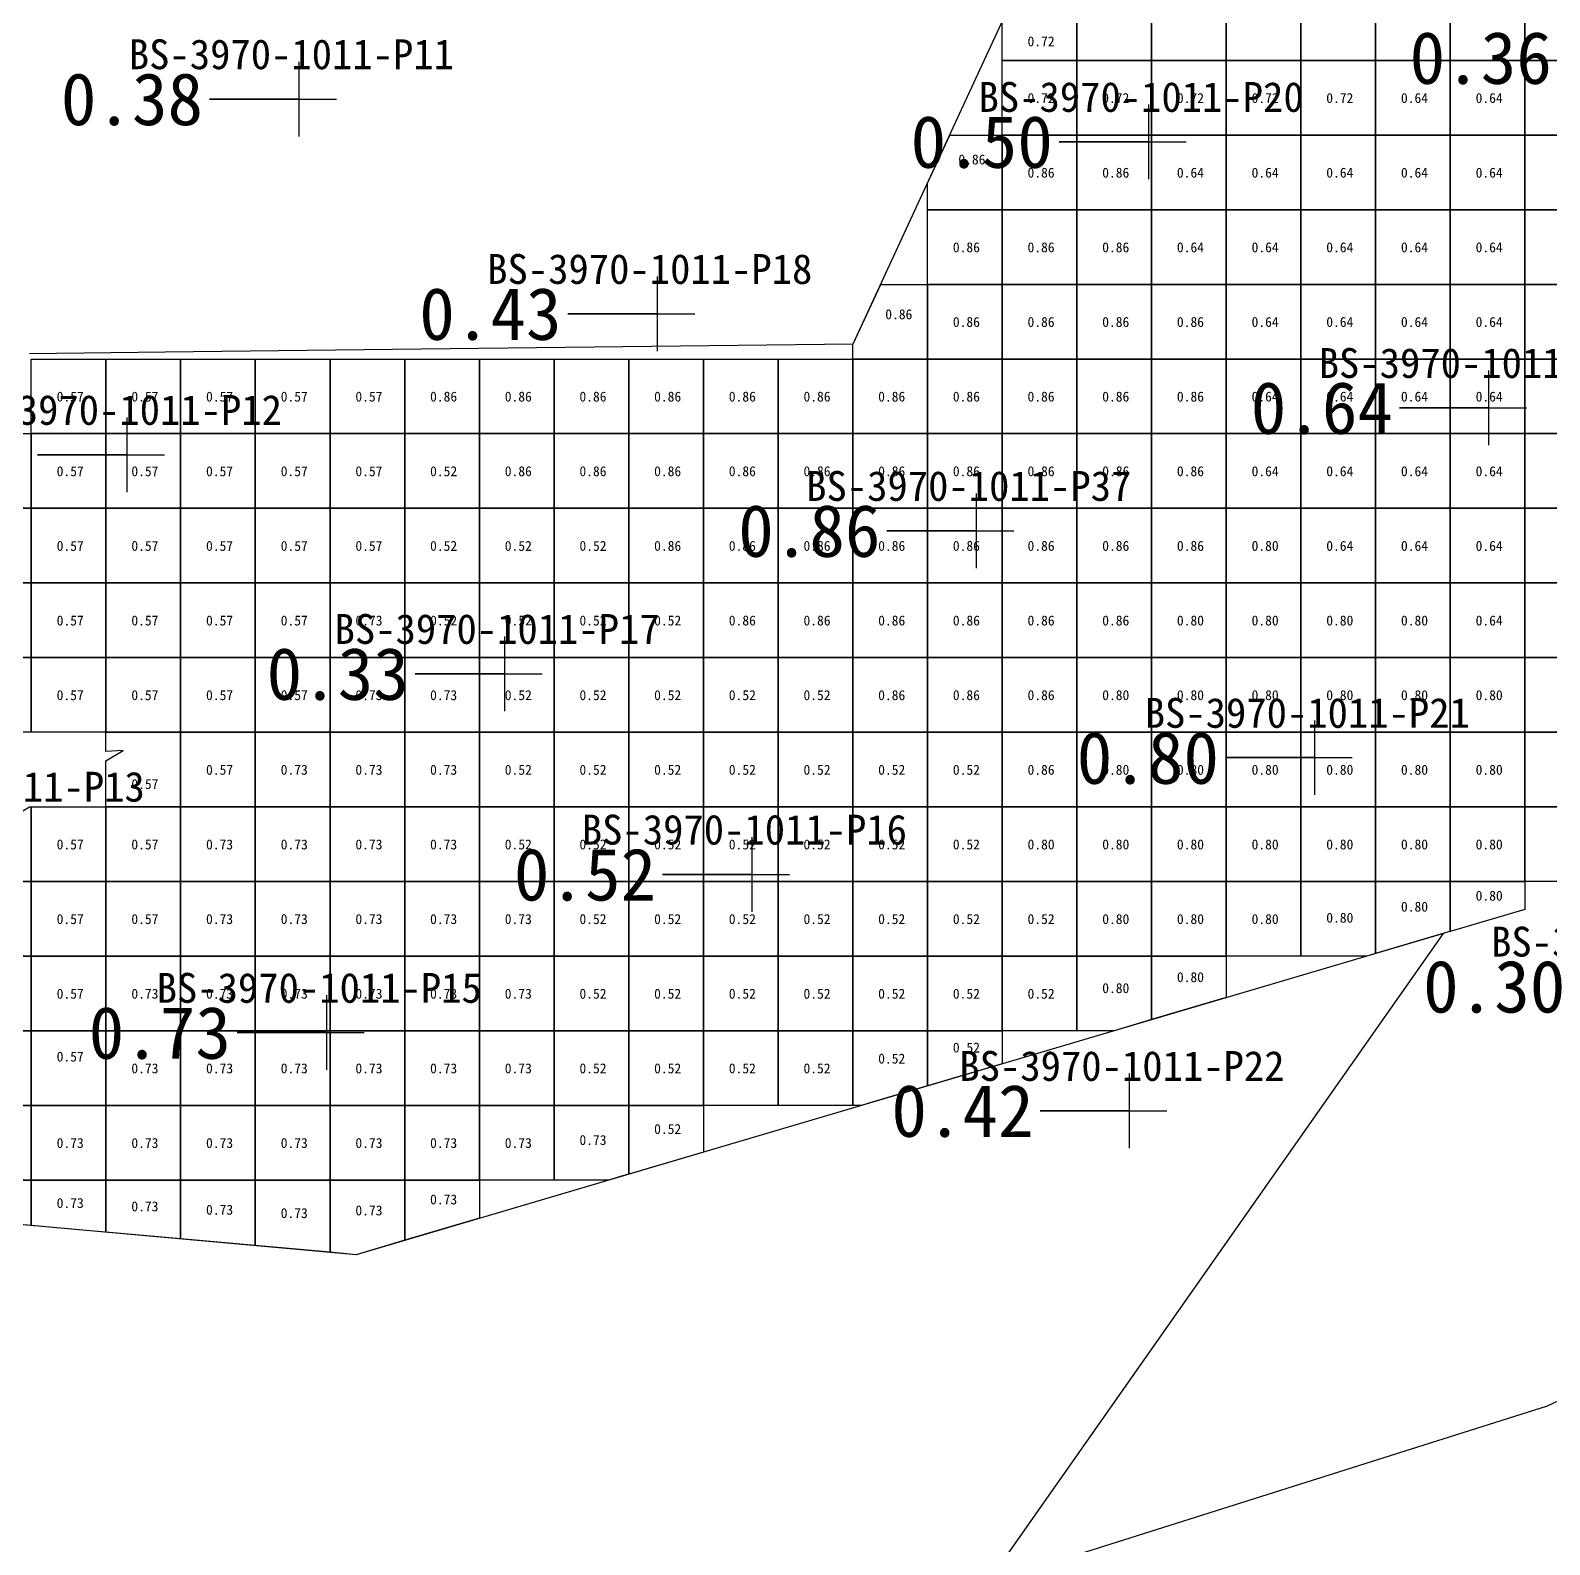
# Model space of a CAD drawing. Header units: metres. Extents: x 469759 to 470079, y 4349683 to 4349873.
# Drawn here: x 469785.36 to 469805.7, y 4349761.62 to 4349781.91 of the extents above; entities that cross this region are included whole.
import ezdxf

# ---------------------------------------------------------------- set-up
doc = ezdxf.new("R2010")
doc.units = ezdxf.units.M
for name, color, linetype in [('0.500-1.000', 4, 'Continuous'), ('点', 7, 'Continuous'), ('爆区方格网', 7, 'Continuous'), ('综合图_历史矿块', 7, 'Continuous'), ('钻孔', 7, 'Continuous')]:
    doc.layers.add(name, color=color, linetype=linetype)
doc.styles.add('CN_TTF', font='simsunb.ttf')

msp = doc.modelspace()

# ---------------------------------------------------------------- linework, layer by layer
at = {"layer": '0.500-1.000', "color": 4, "lineweight": 30}
for points in [[(469798.18, 4349761.115), (469805.674, 4349763.484), (469811.803, 4349766.383), (469817.208, 4349769.309), (469830.212, 4349776.037), (469828.355, 4349783.26), (469828.126, 4349784.148), (469827.09, 4349788.178), (469827.09, 4349788.178), (469830.39, 4349787.295), (469832.714, 4349793.897)], [(469785.35, 4349777.581), (469787.168, 4349777.603), (469789.824, 4349777.635), (469790.211, 4349777.64), (469796.379, 4349777.714), (469798.047, 4349781.323), (469799.274, 4349783.977), (469800.923, 4349787.546), (469805.596, 4349788.619), (469808.928, 4349789.384), (469812.509, 4349790.206), (469816.28, 4349791.071), (469819.187, 4349790.293), (469824.897, 4349788.765), (469825.787, 4349788.527), (469827.09, 4349788.178), (469827.97, 4349784.755), (469838.199, 4349789.675)], [(469795.365, 4349757.103), (469804.283, 4349769.814), (469789.722, 4349765.509), (469786.16, 4349765.83), (469784.761, 4349765.956)]]:
    msp.add_lwpolyline(points, dxfattribs=at)
at = {"layer": '点', "color": 138, "true_color": 0x004c4c}
for p, q in [((469788.959, 4349780.492), (469788.959, 4349781.492)), ((469788.459, 4349780.992), (469789.459, 4349780.992)), ((469800.337, 4349779.92), (469800.337, 4349780.92)), ((469799.837, 4349780.42), (469800.837, 4349780.42)), ((469793.758, 4349777.615), (469793.758, 4349778.615)), ((469793.258, 4349778.115), (469794.258, 4349778.115)), ((469804.892, 4349776.355), (469804.892, 4349777.355)), ((469804.392, 4349776.855), (469805.392, 4349776.855)), ((469786.656, 4349775.727), (469786.656, 4349776.727)), ((469786.156, 4349776.227), (469787.156, 4349776.227)), ((469798.029, 4349774.708), (469798.029, 4349775.708)), ((469797.529, 4349775.208), (469798.529, 4349775.208)), ((469791.714, 4349772.792), (469791.714, 4349773.792)), ((469791.214, 4349773.292), (469792.214, 4349773.292)), ((469802.562, 4349771.668), (469802.562, 4349772.668)), ((469802.062, 4349772.168), (469803.062, 4349772.168)), ((469795.025, 4349770.104), (469795.025, 4349771.104)), ((469794.525, 4349770.604), (469795.525, 4349770.604)), ((469789.332, 4349767.984), (469789.332, 4349768.984)), ((469788.832, 4349768.484), (469789.832, 4349768.484)), ((469800.08, 4349766.938), (469800.08, 4349767.938)), ((469799.58, 4349767.438), (469800.58, 4349767.438))]:
    msp.add_line(p, q, dxfattribs=at)
at = {"layer": '爆区方格网', "color": 4}
for points in [[(469799.373, 4349782.509), (469799.373, 4349781.509), (469798.373, 4349781.509), (469798.373, 4349782.027), (469798.595, 4349782.509), (469799.373, 4349782.509)], [(469799.373, 4349781.509), (469799.373, 4349782.509), (469800.373, 4349782.509), (469800.373, 4349781.509), (469799.373, 4349781.509)], [(469800.373, 4349781.509), (469800.373, 4349782.509), (469801.373, 4349782.509), (469801.373, 4349781.509), (469800.373, 4349781.509)], [(469801.373, 4349781.509), (469801.373, 4349782.509), (469802.373, 4349782.509), (469802.373, 4349781.509), (469801.373, 4349781.509)], [(469802.373, 4349781.509), (469802.373, 4349782.509), (469803.373, 4349782.509), (469803.373, 4349781.509), (469802.373, 4349781.509)], [(469803.373, 4349781.509), (469803.373, 4349782.509), (469804.373, 4349782.509), (469804.373, 4349781.509), (469803.373, 4349781.509)], [(469804.373, 4349781.509), (469804.373, 4349782.509), (469805.373, 4349782.509), (469805.373, 4349781.509), (469804.373, 4349781.509)], [(469805.373, 4349781.509), (469805.373, 4349782.509), (469806.373, 4349782.509), (469806.373, 4349781.509), (469805.373, 4349781.509)], [(469798.373, 4349780.509), (469798.373, 4349781.509), (469799.373, 4349781.509), (469799.373, 4349780.509), (469798.373, 4349780.509)], [(469799.373, 4349780.509), (469799.373, 4349781.509), (469800.373, 4349781.509), (469800.373, 4349780.509), (469799.373, 4349780.509)], [(469800.373, 4349780.509), (469800.373, 4349781.509), (469801.373, 4349781.509), (469801.373, 4349780.509), (469800.373, 4349780.509)], [(469801.373, 4349780.509), (469801.373, 4349781.509), (469802.373, 4349781.509), (469802.373, 4349780.509), (469801.373, 4349780.509)], [(469802.373, 4349780.509), (469802.373, 4349781.509), (469803.373, 4349781.509), (469803.373, 4349780.509), (469802.373, 4349780.509)], [(469803.373, 4349780.509), (469803.373, 4349781.509), (469804.373, 4349781.509), (469804.373, 4349780.509), (469803.373, 4349780.509)], [(469804.373, 4349780.509), (469804.373, 4349781.509), (469805.373, 4349781.509), (469805.373, 4349780.509), (469804.373, 4349780.509)], [(469805.373, 4349780.509), (469805.373, 4349781.509), (469806.373, 4349781.509), (469806.373, 4349780.509), (469805.373, 4349780.509)], [(469798.373, 4349780.509), (469798.373, 4349779.509), (469797.373, 4349779.509), (469797.373, 4349779.863), (469797.671, 4349780.509), (469798.373, 4349780.509)], [(469798.373, 4349779.509), (469798.373, 4349780.509), (469799.373, 4349780.509), (469799.373, 4349779.509), (469798.373, 4349779.509)], [(469799.373, 4349779.509), (469799.373, 4349780.509), (469800.373, 4349780.509), (469800.373, 4349779.509), (469799.373, 4349779.509)], [(469800.373, 4349779.509), (469800.373, 4349780.509), (469801.373, 4349780.509), (469801.373, 4349779.509), (469800.373, 4349779.509)], [(469801.373, 4349779.509), (469801.373, 4349780.509), (469802.373, 4349780.509), (469802.373, 4349779.509), (469801.373, 4349779.509)], [(469802.373, 4349779.509), (469802.373, 4349780.509), (469803.373, 4349780.509), (469803.373, 4349779.509), (469802.373, 4349779.509)], [(469803.373, 4349779.509), (469803.373, 4349780.509), (469804.373, 4349780.509), (469804.373, 4349779.509), (469803.373, 4349779.509)], [(469804.373, 4349779.509), (469804.373, 4349780.509), (469805.373, 4349780.509), (469805.373, 4349779.509), (469804.373, 4349779.509)], [(469805.373, 4349779.509), (469805.373, 4349780.509), (469806.373, 4349780.509), (469806.373, 4349779.509), (469805.373, 4349779.509)], [(469797.373, 4349778.509), (469797.373, 4349779.509), (469798.373, 4349779.509), (469798.373, 4349778.509), (469797.373, 4349778.509)], [(469798.373, 4349778.509), (469798.373, 4349779.509), (469799.373, 4349779.509), (469799.373, 4349778.509), (469798.373, 4349778.509)], [(469799.373, 4349778.509), (469799.373, 4349779.509), (469800.373, 4349779.509), (469800.373, 4349778.509), (469799.373, 4349778.509)], [(469800.373, 4349778.509), (469800.373, 4349779.509), (469801.373, 4349779.509), (469801.373, 4349778.509), (469800.373, 4349778.509)], [(469801.373, 4349778.509), (469801.373, 4349779.509), (469802.373, 4349779.509), (469802.373, 4349778.509), (469801.373, 4349778.509)], [(469802.373, 4349778.509), (469802.373, 4349779.509), (469803.373, 4349779.509), (469803.373, 4349778.509), (469802.373, 4349778.509)], [(469803.373, 4349778.509), (469803.373, 4349779.509), (469804.373, 4349779.509), (469804.373, 4349778.509), (469803.373, 4349778.509)], [(469804.373, 4349778.509), (469804.373, 4349779.509), (469805.373, 4349779.509), (469805.373, 4349778.509), (469804.373, 4349778.509)], [(469805.373, 4349778.509), (469805.373, 4349779.509), (469806.373, 4349779.509), (469806.373, 4349778.509), (469805.373, 4349778.509)], [(469797.373, 4349778.509), (469797.373, 4349777.509), (469796.373, 4349777.509), (469796.373, 4349777.714), (469796.379, 4349777.714), (469796.747, 4349778.509), (469797.373, 4349778.509)], [(469797.373, 4349777.509), (469797.373, 4349778.509), (469798.373, 4349778.509), (469798.373, 4349777.509), (469797.373, 4349777.509)], [(469798.373, 4349777.509), (469798.373, 4349778.509), (469799.373, 4349778.509), (469799.373, 4349777.509), (469798.373, 4349777.509)], [(469799.373, 4349777.509), (469799.373, 4349778.509), (469800.373, 4349778.509), (469800.373, 4349777.509), (469799.373, 4349777.509)], [(469800.373, 4349777.509), (469800.373, 4349778.509), (469801.373, 4349778.509), (469801.373, 4349777.509), (469800.373, 4349777.509)], [(469801.373, 4349777.509), (469801.373, 4349778.509), (469802.373, 4349778.509), (469802.373, 4349777.509), (469801.373, 4349777.509)], [(469802.373, 4349777.509), (469802.373, 4349778.509), (469803.373, 4349778.509), (469803.373, 4349777.509), (469802.373, 4349777.509)], [(469803.373, 4349777.509), (469803.373, 4349778.509), (469804.373, 4349778.509), (469804.373, 4349777.509), (469803.373, 4349777.509)], [(469804.373, 4349777.509), (469804.373, 4349778.509), (469805.373, 4349778.509), (469805.373, 4349777.509), (469804.373, 4349777.509)], [(469805.373, 4349777.509), (469805.373, 4349778.509), (469806.373, 4349778.509), (469806.373, 4349777.509), (469805.373, 4349777.509)], [(469785.373, 4349776.509), (469785.373, 4349777.509), (469786.373, 4349777.509), (469786.373, 4349776.509), (469785.373, 4349776.509)], [(469786.373, 4349776.509), (469786.373, 4349777.509), (469787.373, 4349777.509), (469787.373, 4349776.509), (469786.373, 4349776.509)], [(469787.373, 4349776.509), (469787.373, 4349777.509), (469788.373, 4349777.509), (469788.373, 4349776.509), (469787.373, 4349776.509)], [(469788.373, 4349776.509), (469788.373, 4349777.509), (469789.373, 4349777.509), (469789.373, 4349776.509), (469788.373, 4349776.509)], [(469789.373, 4349776.509), (469789.373, 4349777.509), (469790.373, 4349777.509), (469790.373, 4349776.509), (469789.373, 4349776.509)], [(469790.373, 4349776.509), (469790.373, 4349777.509), (469791.373, 4349777.509), (469791.373, 4349776.509), (469790.373, 4349776.509)], [(469791.373, 4349776.509), (469791.373, 4349777.509), (469792.373, 4349777.509), (469792.373, 4349776.509), (469791.373, 4349776.509)], [(469792.373, 4349776.509), (469792.373, 4349777.509), (469793.373, 4349777.509), (469793.373, 4349776.509), (469792.373, 4349776.509)], [(469793.373, 4349776.509), (469793.373, 4349777.509), (469794.373, 4349777.509), (469794.373, 4349776.509), (469793.373, 4349776.509)], [(469794.373, 4349776.509), (469794.373, 4349777.509), (469795.373, 4349777.509), (469795.373, 4349776.509), (469794.373, 4349776.509)], [(469795.373, 4349776.509), (469795.373, 4349777.509), (469796.373, 4349777.509), (469796.373, 4349776.509), (469795.373, 4349776.509)], [(469796.373, 4349776.509), (469796.373, 4349777.509), (469797.373, 4349777.509), (469797.373, 4349776.509), (469796.373, 4349776.509)], [(469797.373, 4349776.509), (469797.373, 4349777.509), (469798.373, 4349777.509), (469798.373, 4349776.509), (469797.373, 4349776.509)], [(469798.373, 4349776.509), (469798.373, 4349777.509), (469799.373, 4349777.509), (469799.373, 4349776.509), (469798.373, 4349776.509)], [(469799.373, 4349776.509), (469799.373, 4349777.509), (469800.373, 4349777.509), (469800.373, 4349776.509), (469799.373, 4349776.509)], [(469800.373, 4349776.509), (469800.373, 4349777.509), (469801.373, 4349777.509), (469801.373, 4349776.509), (469800.373, 4349776.509)], [(469801.373, 4349776.509), (469801.373, 4349777.509), (469802.373, 4349777.509), (469802.373, 4349776.509), (469801.373, 4349776.509)], [(469802.373, 4349776.509), (469802.373, 4349777.509), (469803.373, 4349777.509), (469803.373, 4349776.509), (469802.373, 4349776.509)], [(469803.373, 4349776.509), (469803.373, 4349777.509), (469804.373, 4349777.509), (469804.373, 4349776.509), (469803.373, 4349776.509)], [(469804.373, 4349776.509), (469804.373, 4349777.509), (469805.373, 4349777.509), (469805.373, 4349776.509), (469804.373, 4349776.509)], [(469805.373, 4349776.509), (469805.373, 4349777.509), (469806.373, 4349777.509), (469806.373, 4349776.509), (469805.373, 4349776.509)], [(469785.373, 4349776.509), (469785.373, 4349775.509), (469784.373, 4349775.509), (469784.373, 4349776.083), (469784.651, 4349776.509), (469785.373, 4349776.509)], [(469785.373, 4349775.509), (469785.373, 4349776.509), (469786.373, 4349776.509), (469786.373, 4349775.509), (469785.373, 4349775.509)], [(469786.373, 4349775.509), (469786.373, 4349776.509), (469787.373, 4349776.509), (469787.373, 4349775.509), (469786.373, 4349775.509)], [(469787.373, 4349775.509), (469787.373, 4349776.509), (469788.373, 4349776.509), (469788.373, 4349775.509), (469787.373, 4349775.509)], [(469788.373, 4349775.509), (469788.373, 4349776.509), (469789.373, 4349776.509), (469789.373, 4349775.509), (469788.373, 4349775.509)], [(469789.373, 4349775.509), (469789.373, 4349776.509), (469790.373, 4349776.509), (469790.373, 4349775.509), (469789.373, 4349775.509)], [(469790.373, 4349775.509), (469790.373, 4349776.509), (469791.373, 4349776.509), (469791.373, 4349775.509), (469790.373, 4349775.509)], [(469791.373, 4349775.509), (469791.373, 4349776.509), (469792.373, 4349776.509), (469792.373, 4349775.509), (469791.373, 4349775.509)], [(469792.373, 4349775.509), (469792.373, 4349776.509), (469793.373, 4349776.509), (469793.373, 4349775.509), (469792.373, 4349775.509)], [(469793.373, 4349775.509), (469793.373, 4349776.509), (469794.373, 4349776.509), (469794.373, 4349775.509), (469793.373, 4349775.509)], [(469794.373, 4349775.509), (469794.373, 4349776.509), (469795.373, 4349776.509), (469795.373, 4349775.509), (469794.373, 4349775.509)], [(469795.373, 4349775.509), (469795.373, 4349776.509), (469796.373, 4349776.509), (469796.373, 4349775.509), (469795.373, 4349775.509)], [(469796.373, 4349775.509), (469796.373, 4349776.509), (469797.373, 4349776.509), (469797.373, 4349775.509), (469796.373, 4349775.509)], [(469797.373, 4349775.509), (469797.373, 4349776.509), (469798.373, 4349776.509), (469798.373, 4349775.509), (469797.373, 4349775.509)], [(469798.373, 4349775.509), (469798.373, 4349776.509), (469799.373, 4349776.509), (469799.373, 4349775.509), (469798.373, 4349775.509)], [(469799.373, 4349775.509), (469799.373, 4349776.509), (469800.373, 4349776.509), (469800.373, 4349775.509), (469799.373, 4349775.509)], [(469800.373, 4349775.509), (469800.373, 4349776.509), (469801.373, 4349776.509), (469801.373, 4349775.509), (469800.373, 4349775.509)], [(469801.373, 4349775.509), (469801.373, 4349776.509), (469802.373, 4349776.509), (469802.373, 4349775.509), (469801.373, 4349775.509)], [(469802.373, 4349775.509), (469802.373, 4349776.509), (469803.373, 4349776.509), (469803.373, 4349775.509), (469802.373, 4349775.509)], [(469803.373, 4349775.509), (469803.373, 4349776.509), (469804.373, 4349776.509), (469804.373, 4349775.509), (469803.373, 4349775.509)], [(469804.373, 4349775.509), (469804.373, 4349776.509), (469805.373, 4349776.509), (469805.373, 4349775.509), (469804.373, 4349775.509)], [(469805.373, 4349775.509), (469805.373, 4349776.509), (469806.373, 4349776.509), (469806.373, 4349775.509), (469805.373, 4349775.509)], [(469784.373, 4349774.509), (469784.373, 4349775.509), (469785.373, 4349775.509), (469785.373, 4349774.509), (469784.373, 4349774.509)], [(469785.373, 4349774.509), (469785.373, 4349775.509), (469786.373, 4349775.509), (469786.373, 4349774.509), (469785.373, 4349774.509)], [(469786.373, 4349774.509), (469786.373, 4349775.509), (469787.373, 4349775.509), (469787.373, 4349774.509), (469786.373, 4349774.509)], [(469787.373, 4349774.509), (469787.373, 4349775.509), (469788.373, 4349775.509), (469788.373, 4349774.509), (469787.373, 4349774.509)], [(469788.373, 4349774.509), (469788.373, 4349775.509), (469789.373, 4349775.509), (469789.373, 4349774.509), (469788.373, 4349774.509)], [(469789.373, 4349774.509), (469789.373, 4349775.509), (469790.373, 4349775.509), (469790.373, 4349774.509), (469789.373, 4349774.509)], [(469790.373, 4349774.509), (469790.373, 4349775.509), (469791.373, 4349775.509), (469791.373, 4349774.509), (469790.373, 4349774.509)], [(469791.373, 4349774.509), (469791.373, 4349775.509), (469792.373, 4349775.509), (469792.373, 4349774.509), (469791.373, 4349774.509)], [(469792.373, 4349774.509), (469792.373, 4349775.509), (469793.373, 4349775.509), (469793.373, 4349774.509), (469792.373, 4349774.509)], [(469793.373, 4349774.509), (469793.373, 4349775.509), (469794.373, 4349775.509), (469794.373, 4349774.509), (469793.373, 4349774.509)], [(469794.373, 4349774.509), (469794.373, 4349775.509), (469795.373, 4349775.509), (469795.373, 4349774.509), (469794.373, 4349774.509)], [(469795.373, 4349774.509), (469795.373, 4349775.509), (469796.373, 4349775.509), (469796.373, 4349774.509), (469795.373, 4349774.509)], [(469796.373, 4349774.509), (469796.373, 4349775.509), (469797.373, 4349775.509), (469797.373, 4349774.509), (469796.373, 4349774.509)], [(469797.373, 4349774.509), (469797.373, 4349775.509), (469798.373, 4349775.509), (469798.373, 4349774.509), (469797.373, 4349774.509)], [(469798.373, 4349774.509), (469798.373, 4349775.509), (469799.373, 4349775.509), (469799.373, 4349774.509), (469798.373, 4349774.509)], [(469799.373, 4349774.509), (469799.373, 4349775.509), (469800.373, 4349775.509), (469800.373, 4349774.509), (469799.373, 4349774.509)], [(469800.373, 4349774.509), (469800.373, 4349775.509), (469801.373, 4349775.509), (469801.373, 4349774.509), (469800.373, 4349774.509)], [(469801.373, 4349774.509), (469801.373, 4349775.509), (469802.373, 4349775.509), (469802.373, 4349774.509), (469801.373, 4349774.509)], [(469802.373, 4349774.509), (469802.373, 4349775.509), (469803.373, 4349775.509), (469803.373, 4349774.509), (469802.373, 4349774.509)], [(469803.373, 4349774.509), (469803.373, 4349775.509), (469804.373, 4349775.509), (469804.373, 4349774.509), (469803.373, 4349774.509)], [(469804.373, 4349774.509), (469804.373, 4349775.509), (469805.373, 4349775.509), (469805.373, 4349774.509), (469804.373, 4349774.509)], [(469805.373, 4349774.509), (469805.373, 4349775.509), (469806.373, 4349775.509), (469806.373, 4349774.509), (469805.373, 4349774.509)], [(469784.373, 4349773.509), (469784.373, 4349774.509), (469785.373, 4349774.509), (469785.373, 4349773.509), (469784.373, 4349773.509)], [(469785.373, 4349773.509), (469785.373, 4349774.509), (469786.373, 4349774.509), (469786.373, 4349773.509), (469785.373, 4349773.509)], [(469786.373, 4349773.509), (469786.373, 4349774.509), (469787.373, 4349774.509), (469787.373, 4349773.509), (469786.373, 4349773.509)], [(469787.373, 4349773.509), (469787.373, 4349774.509), (469788.373, 4349774.509), (469788.373, 4349773.509), (469787.373, 4349773.509)], [(469788.373, 4349773.509), (469788.373, 4349774.509), (469789.373, 4349774.509), (469789.373, 4349773.509), (469788.373, 4349773.509)], [(469789.373, 4349773.509), (469789.373, 4349774.509), (469790.373, 4349774.509), (469790.373, 4349773.509), (469789.373, 4349773.509)], [(469790.373, 4349773.509), (469790.373, 4349774.509), (469791.373, 4349774.509), (469791.373, 4349773.509), (469790.373, 4349773.509)], [(469791.373, 4349773.509), (469791.373, 4349774.509), (469792.373, 4349774.509), (469792.373, 4349773.509), (469791.373, 4349773.509)], [(469792.373, 4349773.509), (469792.373, 4349774.509), (469793.373, 4349774.509), (469793.373, 4349773.509), (469792.373, 4349773.509)], [(469793.373, 4349773.509), (469793.373, 4349774.509), (469794.373, 4349774.509), (469794.373, 4349773.509), (469793.373, 4349773.509)], [(469794.373, 4349773.509), (469794.373, 4349774.509), (469795.373, 4349774.509), (469795.373, 4349773.509), (469794.373, 4349773.509)], [(469795.373, 4349773.509), (469795.373, 4349774.509), (469796.373, 4349774.509), (469796.373, 4349773.509), (469795.373, 4349773.509)], [(469796.373, 4349773.509), (469796.373, 4349774.509), (469797.373, 4349774.509), (469797.373, 4349773.509), (469796.373, 4349773.509)], [(469797.373, 4349773.509), (469797.373, 4349774.509), (469798.373, 4349774.509), (469798.373, 4349773.509), (469797.373, 4349773.509)], [(469798.373, 4349773.509), (469798.373, 4349774.509), (469799.373, 4349774.509), (469799.373, 4349773.509), (469798.373, 4349773.509)], [(469799.373, 4349773.509), (469799.373, 4349774.509), (469800.373, 4349774.509), (469800.373, 4349773.509), (469799.373, 4349773.509)], [(469800.373, 4349773.509), (469800.373, 4349774.509), (469801.373, 4349774.509), (469801.373, 4349773.509), (469800.373, 4349773.509)], [(469801.373, 4349773.509), (469801.373, 4349774.509), (469802.373, 4349774.509), (469802.373, 4349773.509), (469801.373, 4349773.509)], [(469802.373, 4349773.509), (469802.373, 4349774.509), (469803.373, 4349774.509), (469803.373, 4349773.509), (469802.373, 4349773.509)], [(469803.373, 4349773.509), (469803.373, 4349774.509), (469804.373, 4349774.509), (469804.373, 4349773.509), (469803.373, 4349773.509)], [(469804.373, 4349773.509), (469804.373, 4349774.509), (469805.373, 4349774.509), (469805.373, 4349773.509), (469804.373, 4349773.509)], [(469805.373, 4349773.509), (469805.373, 4349774.509), (469806.373, 4349774.509), (469806.373, 4349773.509), (469805.373, 4349773.509)], [(469784.373, 4349772.509), (469784.373, 4349773.509), (469785.373, 4349773.509), (469785.373, 4349772.509), (469784.373, 4349772.509)], [(469785.373, 4349772.509), (469785.373, 4349773.509), (469786.373, 4349773.509), (469786.373, 4349772.509), (469785.373, 4349772.509)], [(469786.373, 4349772.509), (469786.373, 4349773.509), (469787.373, 4349773.509), (469787.373, 4349772.509), (469786.373, 4349772.509)], [(469787.373, 4349772.509), (469787.373, 4349773.509), (469788.373, 4349773.509), (469788.373, 4349772.509), (469787.373, 4349772.509)], [(469788.373, 4349772.509), (469788.373, 4349773.509), (469789.373, 4349773.509), (469789.373, 4349772.509), (469788.373, 4349772.509)], [(469789.373, 4349772.509), (469789.373, 4349773.509), (469790.373, 4349773.509), (469790.373, 4349772.509), (469789.373, 4349772.509)], [(469790.373, 4349772.509), (469790.373, 4349773.509), (469791.373, 4349773.509), (469791.373, 4349772.509), (469790.373, 4349772.509)], [(469791.373, 4349772.509), (469791.373, 4349773.509), (469792.373, 4349773.509), (469792.373, 4349772.509), (469791.373, 4349772.509)], [(469792.373, 4349772.509), (469792.373, 4349773.509), (469793.373, 4349773.509), (469793.373, 4349772.509), (469792.373, 4349772.509)], [(469793.373, 4349772.509), (469793.373, 4349773.509), (469794.373, 4349773.509), (469794.373, 4349772.509), (469793.373, 4349772.509)], [(469794.373, 4349772.509), (469794.373, 4349773.509), (469795.373, 4349773.509), (469795.373, 4349772.509), (469794.373, 4349772.509)], [(469795.373, 4349772.509), (469795.373, 4349773.509), (469796.373, 4349773.509), (469796.373, 4349772.509), (469795.373, 4349772.509)], [(469796.373, 4349772.509), (469796.373, 4349773.509), (469797.373, 4349773.509), (469797.373, 4349772.509), (469796.373, 4349772.509)], [(469797.373, 4349772.509), (469797.373, 4349773.509), (469798.373, 4349773.509), (469798.373, 4349772.509), (469797.373, 4349772.509)], [(469798.373, 4349772.509), (469798.373, 4349773.509), (469799.373, 4349773.509), (469799.373, 4349772.509), (469798.373, 4349772.509)], [(469799.373, 4349772.509), (469799.373, 4349773.509), (469800.373, 4349773.509), (469800.373, 4349772.509), (469799.373, 4349772.509)], [(469800.373, 4349772.509), (469800.373, 4349773.509), (469801.373, 4349773.509), (469801.373, 4349772.509), (469800.373, 4349772.509)], [(469801.373, 4349772.509), (469801.373, 4349773.509), (469802.373, 4349773.509), (469802.373, 4349772.509), (469801.373, 4349772.509)], [(469802.373, 4349772.509), (469802.373, 4349773.509), (469803.373, 4349773.509), (469803.373, 4349772.509), (469802.373, 4349772.509)], [(469803.373, 4349772.509), (469803.373, 4349773.509), (469804.373, 4349773.509), (469804.373, 4349772.509), (469803.373, 4349772.509)], [(469804.373, 4349772.509), (469804.373, 4349773.509), (469805.373, 4349773.509), (469805.373, 4349772.509), (469804.373, 4349772.509)], [(469805.373, 4349772.509), (469805.373, 4349773.509), (469806.373, 4349773.509), (469806.373, 4349772.509), (469805.373, 4349772.509)], [(469786.373, 4349772.509), (469787.373, 4349772.509), (469787.373, 4349771.509), (469786.373, 4349771.509), (469786.373, 4349772.126), (469786.602, 4349772.264), (469786.373, 4349772.249), (469786.373, 4349772.509)], [(469787.373, 4349771.509), (469787.373, 4349772.509), (469788.373, 4349772.509), (469788.373, 4349771.509), (469787.373, 4349771.509)], [(469788.373, 4349771.509), (469788.373, 4349772.509), (469789.373, 4349772.509), (469789.373, 4349771.509), (469788.373, 4349771.509)], [(469789.373, 4349771.509), (469789.373, 4349772.509), (469790.373, 4349772.509), (469790.373, 4349771.509), (469789.373, 4349771.509)], [(469790.373, 4349771.509), (469790.373, 4349772.509), (469791.373, 4349772.509), (469791.373, 4349771.509), (469790.373, 4349771.509)], [(469791.373, 4349771.509), (469791.373, 4349772.509), (469792.373, 4349772.509), (469792.373, 4349771.509), (469791.373, 4349771.509)], [(469792.373, 4349771.509), (469792.373, 4349772.509), (469793.373, 4349772.509), (469793.373, 4349771.509), (469792.373, 4349771.509)], [(469793.373, 4349771.509), (469793.373, 4349772.509), (469794.373, 4349772.509), (469794.373, 4349771.509), (469793.373, 4349771.509)], [(469794.373, 4349771.509), (469794.373, 4349772.509), (469795.373, 4349772.509), (469795.373, 4349771.509), (469794.373, 4349771.509)], [(469795.373, 4349771.509), (469795.373, 4349772.509), (469796.373, 4349772.509), (469796.373, 4349771.509), (469795.373, 4349771.509)], [(469796.373, 4349771.509), (469796.373, 4349772.509), (469797.373, 4349772.509), (469797.373, 4349771.509), (469796.373, 4349771.509)], [(469797.373, 4349771.509), (469797.373, 4349772.509), (469798.373, 4349772.509), (469798.373, 4349771.509), (469797.373, 4349771.509)], [(469798.373, 4349771.509), (469798.373, 4349772.509), (469799.373, 4349772.509), (469799.373, 4349771.509), (469798.373, 4349771.509)], [(469799.373, 4349771.509), (469799.373, 4349772.509), (469800.373, 4349772.509), (469800.373, 4349771.509), (469799.373, 4349771.509)], [(469800.373, 4349771.509), (469800.373, 4349772.509), (469801.373, 4349772.509), (469801.373, 4349771.509), (469800.373, 4349771.509)], [(469801.373, 4349771.509), (469801.373, 4349772.509), (469802.373, 4349772.509), (469802.373, 4349771.509), (469801.373, 4349771.509)], [(469802.373, 4349771.509), (469802.373, 4349772.509), (469803.373, 4349772.509), (469803.373, 4349771.509), (469802.373, 4349771.509)], [(469803.373, 4349771.509), (469803.373, 4349772.509), (469804.373, 4349772.509), (469804.373, 4349771.509), (469803.373, 4349771.509)], [(469804.373, 4349771.509), (469804.373, 4349772.509), (469805.373, 4349772.509), (469805.373, 4349771.509), (469804.373, 4349771.509)], [(469805.373, 4349771.509), (469805.373, 4349772.509), (469806.373, 4349772.509), (469806.373, 4349771.509), (469805.373, 4349771.509)], [(469785.373, 4349771.509), (469785.373, 4349770.509), (469784.373, 4349770.509), (469784.373, 4349770.923), (469785.347, 4349771.509), (469785.373, 4349771.509)], [(469785.373, 4349770.509), (469785.373, 4349771.509), (469786.373, 4349771.509), (469786.373, 4349770.509), (469785.373, 4349770.509)], [(469786.373, 4349770.509), (469786.373, 4349771.509), (469787.373, 4349771.509), (469787.373, 4349770.509), (469786.373, 4349770.509)], [(469787.373, 4349770.509), (469787.373, 4349771.509), (469788.373, 4349771.509), (469788.373, 4349770.509), (469787.373, 4349770.509)], [(469788.373, 4349770.509), (469788.373, 4349771.509), (469789.373, 4349771.509), (469789.373, 4349770.509), (469788.373, 4349770.509)], [(469789.373, 4349770.509), (469789.373, 4349771.509), (469790.373, 4349771.509), (469790.373, 4349770.509), (469789.373, 4349770.509)], [(469790.373, 4349770.509), (469790.373, 4349771.509), (469791.373, 4349771.509), (469791.373, 4349770.509), (469790.373, 4349770.509)], [(469791.373, 4349770.509), (469791.373, 4349771.509), (469792.373, 4349771.509), (469792.373, 4349770.509), (469791.373, 4349770.509)], [(469792.373, 4349770.509), (469792.373, 4349771.509), (469793.373, 4349771.509), (469793.373, 4349770.509), (469792.373, 4349770.509)], [(469793.373, 4349770.509), (469793.373, 4349771.509), (469794.373, 4349771.509), (469794.373, 4349770.509), (469793.373, 4349770.509)], [(469794.373, 4349770.509), (469794.373, 4349771.509), (469795.373, 4349771.509), (469795.373, 4349770.509), (469794.373, 4349770.509)], [(469795.373, 4349770.509), (469795.373, 4349771.509), (469796.373, 4349771.509), (469796.373, 4349770.509), (469795.373, 4349770.509)], [(469796.373, 4349770.509), (469796.373, 4349771.509), (469797.373, 4349771.509), (469797.373, 4349770.509), (469796.373, 4349770.509)], [(469797.373, 4349770.509), (469797.373, 4349771.509), (469798.373, 4349771.509), (469798.373, 4349770.509), (469797.373, 4349770.509)], [(469798.373, 4349770.509), (469798.373, 4349771.509), (469799.373, 4349771.509), (469799.373, 4349770.509), (469798.373, 4349770.509)], [(469799.373, 4349770.509), (469799.373, 4349771.509), (469800.373, 4349771.509), (469800.373, 4349770.509), (469799.373, 4349770.509)], [(469800.373, 4349770.509), (469800.373, 4349771.509), (469801.373, 4349771.509), (469801.373, 4349770.509), (469800.373, 4349770.509)], [(469801.373, 4349770.509), (469801.373, 4349771.509), (469802.373, 4349771.509), (469802.373, 4349770.509), (469801.373, 4349770.509)], [(469802.373, 4349770.509), (469802.373, 4349771.509), (469803.373, 4349771.509), (469803.373, 4349770.509), (469802.373, 4349770.509)], [(469803.373, 4349770.509), (469803.373, 4349771.509), (469804.373, 4349771.509), (469804.373, 4349770.509), (469803.373, 4349770.509)], [(469804.373, 4349770.509), (469804.373, 4349771.509), (469805.373, 4349771.509), (469805.373, 4349770.509), (469804.373, 4349770.509)], [(469805.373, 4349770.509), (469805.373, 4349771.509), (469806.373, 4349771.509), (469806.373, 4349770.509), (469805.373, 4349770.509)], [(469784.373, 4349769.509), (469784.373, 4349770.509), (469785.373, 4349770.509), (469785.373, 4349769.509), (469784.373, 4349769.509)], [(469785.373, 4349769.509), (469785.373, 4349770.509), (469786.373, 4349770.509), (469786.373, 4349769.509), (469785.373, 4349769.509)], [(469786.373, 4349769.509), (469786.373, 4349770.509), (469787.373, 4349770.509), (469787.373, 4349769.509), (469786.373, 4349769.509)], [(469787.373, 4349769.509), (469787.373, 4349770.509), (469788.373, 4349770.509), (469788.373, 4349769.509), (469787.373, 4349769.509)], [(469788.373, 4349769.509), (469788.373, 4349770.509), (469789.373, 4349770.509), (469789.373, 4349769.509), (469788.373, 4349769.509)], [(469789.373, 4349769.509), (469789.373, 4349770.509), (469790.373, 4349770.509), (469790.373, 4349769.509), (469789.373, 4349769.509)], [(469790.373, 4349769.509), (469790.373, 4349770.509), (469791.373, 4349770.509), (469791.373, 4349769.509), (469790.373, 4349769.509)], [(469791.373, 4349769.509), (469791.373, 4349770.509), (469792.373, 4349770.509), (469792.373, 4349769.509), (469791.373, 4349769.509)], [(469792.373, 4349769.509), (469792.373, 4349770.509), (469793.373, 4349770.509), (469793.373, 4349769.509), (469792.373, 4349769.509)], [(469793.373, 4349769.509), (469793.373, 4349770.509), (469794.373, 4349770.509), (469794.373, 4349769.509), (469793.373, 4349769.509)], [(469794.373, 4349769.509), (469794.373, 4349770.509), (469795.373, 4349770.509), (469795.373, 4349769.509), (469794.373, 4349769.509)], [(469795.373, 4349769.509), (469795.373, 4349770.509), (469796.373, 4349770.509), (469796.373, 4349769.509), (469795.373, 4349769.509)], [(469796.373, 4349769.509), (469796.373, 4349770.509), (469797.373, 4349770.509), (469797.373, 4349769.509), (469796.373, 4349769.509)], [(469797.373, 4349769.509), (469797.373, 4349770.509), (469798.373, 4349770.509), (469798.373, 4349769.509), (469797.373, 4349769.509)], [(469798.373, 4349769.509), (469798.373, 4349770.509), (469799.373, 4349770.509), (469799.373, 4349769.509), (469798.373, 4349769.509)], [(469799.373, 4349769.509), (469799.373, 4349770.509), (469800.373, 4349770.509), (469800.373, 4349769.509), (469799.373, 4349769.509)], [(469800.373, 4349769.509), (469800.373, 4349770.509), (469801.373, 4349770.509), (469801.373, 4349769.509), (469800.373, 4349769.509)], [(469801.373, 4349769.509), (469801.373, 4349770.509), (469802.373, 4349770.509), (469802.373, 4349769.509), (469801.373, 4349769.509)], [(469802.373, 4349769.509), (469802.373, 4349770.509), (469803.373, 4349770.509), (469803.373, 4349769.544), (469803.254, 4349769.509), (469802.373, 4349769.509)], [(469803.373, 4349770.509), (469804.373, 4349770.509), (469804.373, 4349769.84), (469804.351, 4349769.834), (469803.373, 4349769.544), (469803.373, 4349770.509)], [(469804.373, 4349770.509), (469805.373, 4349770.509), (469805.373, 4349770.135), (469804.373, 4349769.84), (469804.373, 4349770.509)], [(469784.373, 4349768.509), (469784.373, 4349769.509), (469785.373, 4349769.509), (469785.373, 4349768.509), (469784.373, 4349768.509)], [(469785.373, 4349768.509), (469785.373, 4349769.509), (469786.373, 4349769.509), (469786.373, 4349768.509), (469785.373, 4349768.509)], [(469786.373, 4349768.509), (469786.373, 4349769.509), (469787.373, 4349769.509), (469787.373, 4349768.509), (469786.373, 4349768.509)], [(469787.373, 4349768.509), (469787.373, 4349769.509), (469788.373, 4349769.509), (469788.373, 4349768.509), (469787.373, 4349768.509)], [(469788.373, 4349768.509), (469788.373, 4349769.509), (469789.373, 4349769.509), (469789.373, 4349768.509), (469788.373, 4349768.509)], [(469789.373, 4349768.509), (469789.373, 4349769.509), (469790.373, 4349769.509), (469790.373, 4349768.509), (469789.373, 4349768.509)], [(469790.373, 4349768.509), (469790.373, 4349769.509), (469791.373, 4349769.509), (469791.373, 4349768.509), (469790.373, 4349768.509)], [(469791.373, 4349768.509), (469791.373, 4349769.509), (469792.373, 4349769.509), (469792.373, 4349768.509), (469791.373, 4349768.509)], [(469792.373, 4349768.509), (469792.373, 4349769.509), (469793.373, 4349769.509), (469793.373, 4349768.509), (469792.373, 4349768.509)], [(469793.373, 4349768.509), (469793.373, 4349769.509), (469794.373, 4349769.509), (469794.373, 4349768.509), (469793.373, 4349768.509)], [(469794.373, 4349768.509), (469794.373, 4349769.509), (469795.373, 4349769.509), (469795.373, 4349768.509), (469794.373, 4349768.509)], [(469795.373, 4349768.509), (469795.373, 4349769.509), (469796.373, 4349769.509), (469796.373, 4349768.509), (469795.373, 4349768.509)], [(469796.373, 4349768.509), (469796.373, 4349769.509), (469797.373, 4349769.509), (469797.373, 4349768.509), (469796.373, 4349768.509)], [(469797.373, 4349768.509), (469797.373, 4349769.509), (469798.373, 4349769.509), (469798.373, 4349768.509), (469797.373, 4349768.509)], [(469798.373, 4349768.509), (469798.373, 4349769.509), (469799.373, 4349769.509), (469799.373, 4349768.509), (469798.373, 4349768.509)], [(469799.373, 4349768.509), (469799.373, 4349769.509), (469800.373, 4349769.509), (469800.373, 4349768.658), (469799.871, 4349768.509), (469799.373, 4349768.509)], [(469800.373, 4349769.509), (469801.373, 4349769.509), (469801.373, 4349768.953), (469800.373, 4349768.658), (469800.373, 4349769.509)], [(469785.373, 4349767.509), (469784.373, 4349767.509), (469784.373, 4349768.435), (469784.373, 4349768.509), (469785.373, 4349768.509), (469785.373, 4349767.824), (469785.373, 4349767.509)], [(469785.373, 4349768.509), (469786.373, 4349768.509), (469786.373, 4349767.509), (469785.373, 4349767.509), (469785.373, 4349767.824), (469785.373, 4349768.509)], [(469786.373, 4349767.509), (469786.373, 4349768.509), (469787.373, 4349768.509), (469787.373, 4349767.509), (469786.373, 4349767.509)], [(469787.373, 4349767.509), (469787.373, 4349768.509), (469788.373, 4349768.509), (469788.373, 4349767.509), (469787.373, 4349767.509)], [(469788.373, 4349767.509), (469788.373, 4349768.509), (469789.373, 4349768.509), (469789.373, 4349767.509), (469788.373, 4349767.509)], [(469789.373, 4349767.509), (469789.373, 4349768.509), (469790.373, 4349768.509), (469790.373, 4349767.509), (469789.373, 4349767.509)], [(469790.373, 4349767.509), (469790.373, 4349768.509), (469791.373, 4349768.509), (469791.373, 4349767.509), (469790.373, 4349767.509)], [(469791.373, 4349767.509), (469791.373, 4349768.509), (469792.373, 4349768.509), (469792.373, 4349767.509), (469791.373, 4349767.509)], [(469792.373, 4349767.509), (469792.373, 4349768.509), (469793.373, 4349768.509), (469793.373, 4349767.509), (469792.373, 4349767.509)], [(469793.373, 4349767.509), (469793.373, 4349768.509), (469794.373, 4349768.509), (469794.373, 4349767.509), (469793.373, 4349767.509)], [(469794.373, 4349767.509), (469794.373, 4349768.509), (469795.373, 4349768.509), (469795.373, 4349767.509), (469794.373, 4349767.509)], [(469795.373, 4349767.509), (469795.373, 4349768.509), (469796.373, 4349768.509), (469796.373, 4349767.509), (469795.373, 4349767.509)], [(469796.373, 4349767.509), (469796.373, 4349768.509), (469797.373, 4349768.509), (469797.373, 4349767.771), (469796.633, 4349767.552), (469796.488, 4349767.509), (469796.373, 4349767.509)], [(469797.373, 4349768.509), (469798.373, 4349768.509), (469798.373, 4349768.066), (469797.373, 4349767.771), (469797.373, 4349768.509)], [(469784.373, 4349766.509), (469784.373, 4349767.509), (469785.373, 4349767.509), (469785.373, 4349766.509), (469784.373, 4349766.509)], [(469785.373, 4349766.509), (469785.373, 4349767.509), (469786.373, 4349767.509), (469786.373, 4349766.509), (469785.373, 4349766.509)], [(469786.373, 4349766.509), (469786.373, 4349767.509), (469787.373, 4349767.509), (469787.373, 4349766.509), (469786.373, 4349766.509)], [(469787.373, 4349766.509), (469787.373, 4349767.509), (469788.373, 4349767.509), (469788.373, 4349766.509), (469787.373, 4349766.509)], [(469788.373, 4349766.509), (469788.373, 4349767.509), (469789.373, 4349767.509), (469789.373, 4349766.509), (469788.373, 4349766.509)], [(469789.373, 4349766.509), (469789.373, 4349767.509), (469790.373, 4349767.509), (469790.373, 4349766.509), (469789.373, 4349766.509)], [(469790.373, 4349766.509), (469790.373, 4349767.509), (469791.373, 4349767.509), (469791.373, 4349766.509), (469790.373, 4349766.509)], [(469791.373, 4349766.509), (469791.373, 4349767.509), (469792.373, 4349767.509), (469792.373, 4349766.509), (469791.373, 4349766.509)], [(469792.373, 4349766.509), (469792.373, 4349767.509), (469793.373, 4349767.509), (469793.373, 4349766.589), (469793.288, 4349766.564), (469793.105, 4349766.509), (469792.373, 4349766.509)], [(469793.373, 4349767.509), (469794.373, 4349767.509), (469794.373, 4349766.884), (469793.373, 4349766.589), (469793.373, 4349767.509)], [(469784.373, 4349766.509), (469785.373, 4349766.509), (469785.373, 4349765.901), (469784.761, 4349765.956), (469784.373, 4349765.991), (469784.373, 4349766.509)], [(469785.373, 4349766.509), (469786.373, 4349766.509), (469786.373, 4349765.811), (469786.16, 4349765.83), (469785.373, 4349765.901), (469785.373, 4349766.509)], [(469786.373, 4349766.509), (469787.373, 4349766.509), (469787.373, 4349765.721), (469786.373, 4349765.811), (469786.373, 4349766.509)], [(469787.373, 4349766.509), (469788.373, 4349766.509), (469788.373, 4349765.631), (469787.373, 4349765.721), (469787.373, 4349766.509)], [(469788.373, 4349766.509), (469789.373, 4349766.509), (469789.373, 4349765.541), (469788.373, 4349765.631), (469788.373, 4349766.509)], [(469789.373, 4349766.509), (469790.373, 4349766.509), (469790.373, 4349765.702), (469789.722, 4349765.509), (469789.373, 4349765.541), (469789.373, 4349766.509)], [(469790.373, 4349766.509), (469791.373, 4349766.509), (469791.373, 4349765.997), (469790.373, 4349765.702), (469790.373, 4349766.509)]]:
    msp.add_lwpolyline(points, close=True, dxfattribs=at)
at = {"layer": '综合图_历史矿块', "color": 9}
msp.add_lwpolyline([(469798.18, 4349761.115), (469805.674, 4349763.484), (469811.803, 4349766.383), (469817.208, 4349769.309), (469821.961, 4349767.803), (469820.476, 4349762.487), (469826.099, 4349763.33), (469832.229, 4349766.357)], dxfattribs=at)
at = {"layer": '钻孔', "color": 8, "lineweight": 35}
for p, q in [((469788.959, 4349780.992), (469787.759, 4349780.992)), ((469800.337, 4349780.42), (469799.137, 4349780.42)), ((469793.758, 4349778.115), (469792.558, 4349778.115)), ((469786.656, 4349776.227), (469785.456, 4349776.227)), ((469791.714, 4349773.292), (469790.514, 4349773.292)), ((469800.08, 4349767.438), (469798.88, 4349767.438))]:
    msp.add_line(p, q, dxfattribs=at)
at = {"layer": '钻孔', "color": 4, "lineweight": 35}
for p, q in [((469804.892, 4349776.855), (469803.692, 4349776.855)), ((469798.029, 4349775.208), (469796.829, 4349775.208)), ((469802.562, 4349772.168), (469801.362, 4349772.168)), ((469795.025, 4349770.604), (469793.825, 4349770.604)), ((469789.332, 4349768.484), (469788.132, 4349768.484))]:
    msp.add_line(p, q, dxfattribs=at)

# ---------------------------------------------------------------- texts
at = {"color": 4, "style": 'CN_TTF'}
for s, p in [('0.72', (469798.713, 4349781.698)), ('0.72', (469798.713, 4349780.939)), ('0.72', (469799.713, 4349780.939)), ('0.72', (469800.713, 4349780.939)), ('0.72', (469801.713, 4349780.939)), ('0.72', (469802.713, 4349780.939)), ('0.64', (469803.713, 4349780.939)), ('0.64', (469804.713, 4349780.939)), ('0.86', (469797.787, 4349780.116)), ('0.86', (469798.713, 4349779.939)), ('0.86', (469799.713, 4349779.939)), ('0.64', (469800.713, 4349779.939)), ('0.64', (469801.713, 4349779.939)), ('0.64', (469802.713, 4349779.939)), ('0.64', (469803.713, 4349779.939)), ('0.64', (469804.713, 4349779.939)), ('0.86', (469797.713, 4349778.939)), ('0.86', (469798.713, 4349778.939)), ('0.86', (469799.713, 4349778.939)), ('0.64', (469800.713, 4349778.939)), ('0.64', (469801.713, 4349778.939)), ('0.64', (469802.713, 4349778.939)), ('0.64', (469803.713, 4349778.939)), ('0.64', (469804.713, 4349778.939)), ('0.86', (469796.808, 4349778.042)), ('0.86', (469797.713, 4349777.939)), ('0.86', (469798.713, 4349777.939)), ('0.86', (469799.713, 4349777.939)), ('0.86', (469800.713, 4349777.939)), ('0.64', (469801.713, 4349777.939)), ('0.64', (469802.713, 4349777.939)), ('0.64', (469803.713, 4349777.939)), ('0.64', (469804.713, 4349777.939)), ('0.57', (469785.713, 4349776.939)), ('0.57', (469786.713, 4349776.939)), ('0.57', (469787.713, 4349776.939)), ('0.57', (469788.713, 4349776.939)), ('0.57', (469789.713, 4349776.939)), ('0.86', (469790.713, 4349776.939)), ('0.86', (469791.713, 4349776.939)), ('0.86', (469792.713, 4349776.939)), ('0.86', (469793.713, 4349776.939)), ('0.86', (469794.713, 4349776.939)), ('0.86', (469795.713, 4349776.939)), ('0.86', (469796.713, 4349776.939)), ('0.86', (469797.713, 4349776.939)), ('0.86', (469798.713, 4349776.939)), ('0.86', (469799.713, 4349776.939)), ('0.86', (469800.713, 4349776.939)), ('0.64', (469801.713, 4349776.939)), ('0.64', (469802.713, 4349776.939)), ('0.64', (469803.713, 4349776.939)), ('0.64', (469804.713, 4349776.939)), ('0.57', (469785.713, 4349775.939)), ('0.57', (469786.713, 4349775.939)), ('0.57', (469787.713, 4349775.939)), ('0.57', (469788.713, 4349775.939)), ('0.57', (469789.713, 4349775.939)), ('0.52', (469790.713, 4349775.939)), ('0.86', (469791.713, 4349775.939)), ('0.86', (469792.713, 4349775.939)), ('0.86', (469793.713, 4349775.939)), ('0.86', (469794.713, 4349775.939)), ('0.86', (469795.713, 4349775.939)), ('0.86', (469796.713, 4349775.939)), ('0.86', (469797.713, 4349775.939)), ('0.86', (469798.713, 4349775.939)), ('0.86', (469799.713, 4349775.939)), ('0.86', (469800.713, 4349775.939)), ('0.64', (469801.713, 4349775.939)), ('0.64', (469802.713, 4349775.939)), ('0.64', (469803.713, 4349775.939)), ('0.64', (469804.713, 4349775.939)), ('0.57', (469785.713, 4349774.939)), ('0.57', (469786.713, 4349774.939)), ('0.57', (469787.713, 4349774.939)), ('0.57', (469788.713, 4349774.939)), ('0.57', (469789.713, 4349774.939)), ('0.52', (469790.713, 4349774.939)), ('0.52', (469791.713, 4349774.939)), ('0.52', (469792.713, 4349774.939)), ('0.86', (469793.713, 4349774.939)), ('0.86', (469794.713, 4349774.939)), ('0.86', (469795.713, 4349774.939)), ('0.86', (469796.713, 4349774.939)), ('0.86', (469797.713, 4349774.939)), ('0.86', (469798.713, 4349774.939)), ('0.86', (469799.713, 4349774.939)), ('0.86', (469800.713, 4349774.939)), ('0.80', (469801.713, 4349774.939)), ('0.64', (469802.713, 4349774.939)), ('0.64', (469803.713, 4349774.939)), ('0.64', (469804.713, 4349774.939)), ('0.57', (469785.713, 4349773.939)), ('0.57', (469786.713, 4349773.939)), ('0.57', (469787.713, 4349773.939)), ('0.57', (469788.713, 4349773.939)), ('0.73', (469789.713, 4349773.939)), ('0.52', (469790.713, 4349773.939)), ('0.52', (469791.713, 4349773.939)), ('0.52', (469792.713, 4349773.939)), ('0.52', (469793.713, 4349773.939)), ('0.86', (469794.713, 4349773.939)), ('0.86', (469795.713, 4349773.939)), ('0.86', (469796.713, 4349773.939)), ('0.86', (469797.713, 4349773.939)), ('0.86', (469798.713, 4349773.939)), ('0.86', (469799.713, 4349773.939)), ('0.80', (469800.713, 4349773.939)), ('0.80', (469801.713, 4349773.939)), ('0.80', (469802.713, 4349773.939)), ('0.80', (469803.713, 4349773.939)), ('0.64', (469804.713, 4349773.939)), ('0.57', (469785.713, 4349772.939)), ('0.57', (469786.713, 4349772.939)), ('0.57', (469787.713, 4349772.939)), ('0.57', (469788.713, 4349772.939)), ('0.73', (469789.713, 4349772.939)), ('0.73', (469790.713, 4349772.939)), ('0.52', (469791.713, 4349772.939)), ('0.52', (469792.713, 4349772.939)), ('0.52', (469793.713, 4349772.939)), ('0.52', (469794.713, 4349772.939)), ('0.52', (469795.713, 4349772.939)), ('0.86', (469796.713, 4349772.939)), ('0.86', (469797.713, 4349772.939)), ('0.86', (469798.713, 4349772.939)), ('0.80', (469799.713, 4349772.939)), ('0.80', (469800.713, 4349772.939)), ('0.80', (469801.713, 4349772.939)), ('0.80', (469802.713, 4349772.939)), ('0.80', (469803.713, 4349772.939)), ('0.80', (469804.713, 4349772.939)), ('0.57', (469787.713, 4349771.939)), ('0.73', (469788.713, 4349771.939)), ('0.73', (469789.713, 4349771.939)), ('0.73', (469790.713, 4349771.939)), ('0.52', (469791.713, 4349771.939)), ('0.52', (469792.713, 4349771.939)), ('0.52', (469793.713, 4349771.939)), ('0.52', (469794.713, 4349771.939)), ('0.52', (469795.713, 4349771.939)), ('0.52', (469796.713, 4349771.939)), ('0.52', (469797.713, 4349771.939)), ('0.86', (469798.713, 4349771.939)), ('0.80', (469799.713, 4349771.939)), ('0.80', (469800.713, 4349771.939)), ('0.80', (469801.713, 4349771.939)), ('0.80', (469802.713, 4349771.939)), ('0.80', (469803.713, 4349771.939)), ('0.80', (469804.713, 4349771.939)), ('0.57', (469786.713, 4349771.748)), ('0.57', (469785.713, 4349770.939)), ('0.57', (469786.713, 4349770.939)), ('0.73', (469787.713, 4349770.939)), ('0.73', (469788.713, 4349770.939)), ('0.73', (469789.713, 4349770.939)), ('0.73', (469790.713, 4349770.939)), ('0.52', (469791.713, 4349770.939)), ('0.52', (469792.713, 4349770.939)), ('0.52', (469793.713, 4349770.939)), ('0.52', (469794.713, 4349770.939)), ('0.52', (469795.713, 4349770.939)), ('0.52', (469796.713, 4349770.939)), ('0.52', (469797.713, 4349770.939)), ('0.80', (469798.713, 4349770.939)), ('0.80', (469799.713, 4349770.939)), ('0.80', (469800.713, 4349770.939)), ('0.80', (469801.713, 4349770.939)), ('0.80', (469802.713, 4349770.939)), ('0.80', (469803.713, 4349770.939)), ('0.80', (469804.713, 4349770.939)), ('0.80', (469804.713, 4349770.252)), ('0.80', (469803.713, 4349770.105)), ('0.57', (469785.713, 4349769.939)), ('0.57', (469786.713, 4349769.939)), ('0.73', (469787.713, 4349769.939)), ('0.73', (469788.713, 4349769.939)), ('0.73', (469789.713, 4349769.939)), ('0.73', (469790.713, 4349769.939)), ('0.73', (469791.713, 4349769.939)), ('0.52', (469792.713, 4349769.939)), ('0.52', (469793.713, 4349769.939)), ('0.52', (469794.713, 4349769.939)), ('0.52', (469795.713, 4349769.939)), ('0.52', (469796.713, 4349769.939)), ('0.52', (469797.713, 4349769.939)), ('0.52', (469798.713, 4349769.939)), ('0.80', (469799.713, 4349769.939)), ('0.80', (469800.713, 4349769.939)), ('0.80', (469801.713, 4349769.939)), ('0.80', (469802.713, 4349769.957)), ('0.80', (469799.713, 4349769.014)), ('0.80', (469800.713, 4349769.161)), ('0.57', (469785.713, 4349768.939)), ('0.73', (469786.713, 4349768.939)), ('0.73', (469787.713, 4349768.939)), ('0.73', (469788.713, 4349768.939)), ('0.73', (469789.713, 4349768.939)), ('0.73', (469790.713, 4349768.939)), ('0.73', (469791.713, 4349768.939)), ('0.52', (469792.713, 4349768.939)), ('0.52', (469793.713, 4349768.939)), ('0.52', (469794.713, 4349768.939)), ('0.52', (469795.713, 4349768.939)), ('0.52', (469796.713, 4349768.939)), ('0.52', (469797.713, 4349768.939)), ('0.52', (469798.713, 4349768.939)), ('0.52', (469797.713, 4349768.218)), ('0.57', (469785.713, 4349768.097)), ('0.52', (469796.713, 4349768.07)), ('0.73', (469786.713, 4349767.939)), ('0.73', (469787.713, 4349767.939)), ('0.73', (469788.713, 4349767.939)), ('0.73', (469789.713, 4349767.939)), ('0.73', (469790.713, 4349767.939)), ('0.73', (469791.713, 4349767.939)), ('0.52', (469792.713, 4349767.939)), ('0.52', (469793.713, 4349767.939)), ('0.52', (469794.713, 4349767.939)), ('0.52', (469795.713, 4349767.939)), ('0.73', (469792.713, 4349766.979)), ('0.52', (469793.713, 4349767.127)), ('0.73', (469785.713, 4349766.939)), ('0.73', (469786.713, 4349766.939)), ('0.73', (469787.713, 4349766.939)), ('0.73', (469788.713, 4349766.939)), ('0.73', (469789.713, 4349766.939)), ('0.73', (469790.713, 4349766.939)), ('0.73', (469791.713, 4349766.939)), ('0.73', (469790.713, 4349766.183)), ('0.73', (469785.713, 4349766.135)), ('0.73', (469786.713, 4349766.09)), ('0.73', (469787.713, 4349766.045)), ('0.73', (469788.713, 4349766)), ('0.73', (469789.713, 4349766.036))]:
    msp.add_text(s, height=0.1333, dxfattribs=at).set_placement(p)
at = {"layer": '钻孔', "color": 138, "true_color": 0x004c4c, "style": 'CN_TTF'}
for s, p in [('BS-3970-1011-P11', (469786.679, 4349781.392)), ('BS-3970-1011-P20', (469798.057, 4349780.82)), ('BS-3970-1011-P18', (469791.478, 4349778.515)), ('BS-3970-1011-P24', (469802.612, 4349777.255)), ('BS-3970-1011-P12', (469784.376, 4349776.627)), ('BS-3970-1011-P37', (469795.749, 4349775.608)), ('BS-3970-1011-P17', (469789.434, 4349773.692)), ('BS-3970-1011-P21', (469800.282, 4349772.568)), ('BS-3970-1011-P13', (469782.539, 4349771.579)), ('BS-3970-1011-P16', (469792.745, 4349771.004)), ('BS-3970-1011-P23', (469804.92, 4349769.503)), ('BS-3970-1011-P15', (469787.052, 4349768.884)), ('BS-3970-1011-P22', (469797.8, 4349767.838))]:
    msp.add_text(s, height=0.4, dxfattribs=at).set_placement(p)
at = {"layer": '钻孔', "color": 8, "style": 'CN_TTF'}
for s, p in [('0.36', (469803.829, 4349781.195)), ('0.38', (469785.769, 4349780.642)), ('0.50', (469797.147, 4349780.07)), ('0.43', (469790.568, 4349777.765)), ('0.33', (469788.524, 4349772.942)), ('0.30', (469804.01, 4349768.753)), ('0.42', (469796.89, 4349767.088))]:
    msp.add_text(s, height=0.7, dxfattribs=at).set_placement(p)
at = {"layer": '钻孔', "color": 4, "style": 'CN_TTF'}
for s, p in [('0.64', (469801.702, 4349776.505)), ('0.86', (469794.839, 4349774.858)), ('0.80', (469799.372, 4349771.818)), ('0.52', (469791.835, 4349770.254)), ('0.73', (469786.142, 4349768.134))]:
    msp.add_text(s, height=0.7, dxfattribs=at).set_placement(p)

doc.saveas('drawing.dxf')
